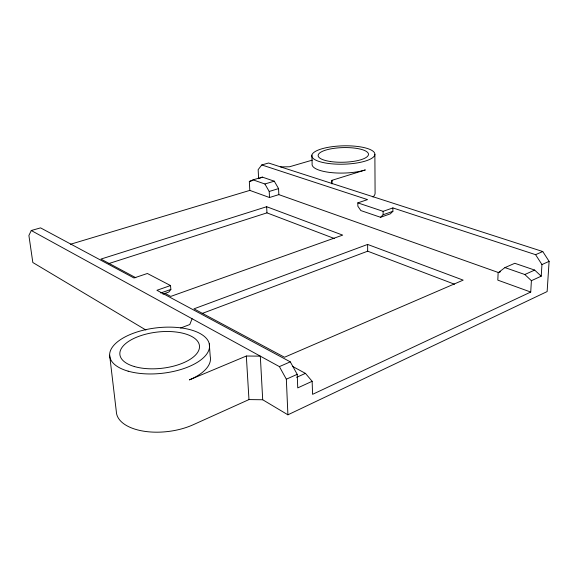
<?xml version="1.0" encoding="UTF-8"?>
<svg xmlns="http://www.w3.org/2000/svg" width="578" height="578" viewBox="0 0 578 578"><rect width="100%" height="100%" fill="white"/><g stroke="black" fill="none" stroke-linecap="round" stroke-linejoin="round"><path stroke-width="0.87" d="M258.626 178.754L258.156 169.657L261.762 164.954L367.529 199.612L357.818 202.871L357.861 206.216L360.824 210.558L380.555 217.285L390.295 213.846L392.881 211.324L392.888 207.921L535.589 254.674L541.947 264.565L541.225 276.183L531.399 280.691L530.734 292.049L312.575 394.333L312.142 381.292L305.437 373.366L292.425 366.336M261.762 164.954L268.589 163.01L542.764 251.538L549.1 261.357L547.135 291.565L287.909 414.809L262.701 399.759L248.974 399.579L193.211 424.736A49 24.847 -6.8 0 1 143.084 431.087A49 24.847 -6.8 0 1 116.337 411.659L109.639 355.21M331.512 183.334L331.945 180.336L365.339 169.932A31.443 9.393 -1.4 0 1 330.313 172.497A31.443 9.393 -1.4 0 1 312.127 163.784L311.867 155.171M192.084 318.724L189.808 324.525L180.611 328.029M162.924 294.137L168.841 292.042L170.864 289.434L170.517 285.546L147.368 273.488L133.966 277.982L40.568 227.876L31.263 230.521L28.9 235.484L32.83 262.513L145.887 330.016M380.555 217.285L383.127 214.756L392.881 211.324M541.225 276.183L534.672 270.085L514.788 263.293L504.948 267.592L498.142 272.758L497.81 280.135L530.734 292.049M312.142 381.292L297.749 387.896L297.215 374.327L290.286 361.85L156.913 290.293L170.517 285.546M296.644 377.326L305.437 373.366M504.948 267.592L524.831 274.514L534.672 270.085M287.909 414.809L286.341 379.204L297.215 374.327M541.947 264.565L549.1 261.357M278.834 194.62L269.5 197.517L249.819 190.393L249.328 181.485L253.041 179.859L262.369 177.121L274.268 181.181L278.574 188.609L278.834 194.62L498.243 272.469M498.959 272.397L500.591 271.682M259.37 178.429L262.369 177.121M31.263 230.521L279.398 366.611L290.286 361.85M535.589 254.674L542.764 251.538M262.701 399.759L260.317 356.142L246.329 356.026L189.367 379.883A49.925 23.344 -6.4 0 0 210.226 356.416L209.272 343.852M202.177 313.464L367.68 251.192L454.518 284.231M367.622 244.436L193.97 308.847L284.492 357.255L463.173 280.128L367.622 244.436L367.68 251.192M160.684 293.01L170.864 289.434M357.818 202.871L383.12 211.331L392.888 207.921M108.577 263.64L266.957 212.863L334.373 238.519M165.192 293.451L170.741 296.42L342.682 235.116L266.653 206.714L100.933 259.081L135.837 277.751M269.5 197.517L269.211 191.463L278.574 188.609M70.509 244.256L249.819 190.393M253.041 179.859L264.897 183.985L274.268 181.181M249.328 181.485L252.709 180.495M312.322 160.12L289.506 166.775L280.568 166.883M524.831 274.514L531.399 280.691M264.897 183.985L269.211 191.463M279.398 366.611L286.341 379.204M246.329 356.026L248.974 399.579M266.653 206.714L266.957 212.863M331.945 180.336L332.025 183.934M374.876 154.348A31.544 9.176 -1.5 0 1 327.394 163.314A31.544 9.176 -1.5 0 1 327.748 147.404A31.544 9.176 -1.5 0 1 374.876 154.348L375.093 193.283A31.068 10.137 -1.3 0 1 372.933 196.982M383.12 211.331L383.127 214.756M330.464 161.522A25.172 7.319 -1.5 0 0 368.475 154.427A25.172 7.319 -1.5 0 0 330.999 148.828A25.172 7.319 -1.5 0 0 330.464 161.522M134.284 366.517A40.034 18.258 -6.3 0 0 198.955 349.798A40.034 18.258 -6.3 0 0 145.743 334.192A40.034 18.258 -6.3 0 0 134.284 366.517M128.135 371.163A50.192 22.896 -6.3 0 0 208.925 349.878A50.192 22.896 -6.3 0 0 141.711 330.623A50.192 22.896 -6.3 0 0 128.135 371.163"/></g></svg>
